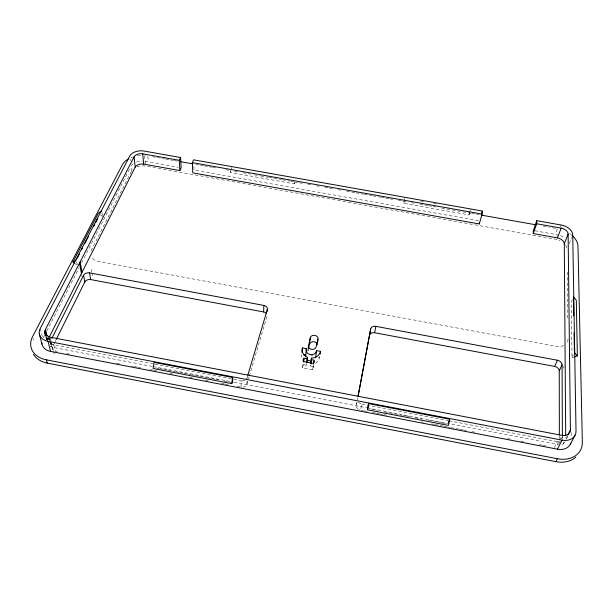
<?xml version="1.0" encoding="UTF-8"?>
<svg xmlns="http://www.w3.org/2000/svg" width="613" height="613" viewBox="0 0 613 613"><rect width="100%" height="100%" fill="white"/><g stroke="black" fill="none" stroke-linecap="round" stroke-linejoin="round"><path stroke-width="0.46" stroke-dasharray="3.06 2.3" d="M241.047 387.148L241.108 380.803L154.928 364.222M242.947 387.201A4.858 3.954 -1.1 0 0 246.924 384.19L247.039 377.846L247.575 376.022M230.611 170.721L230.626 172.537L294.171 183.839L294.286 182.03M301.803 354.337L301.55 357.287L302.684 360.383M313.741 364.735L312.76 369.854L302.607 367.915L303.22 361.555M302.607 367.915L303.596 362.804M307.841 351.073L308.025 349.249M303.42 364.628L306.485 365.21L306.669 363.386M313.542 366.551L310.477 365.969L310.668 364.153M312.76 369.854L313.458 363.501M315.588 363.356L318.645 360.528L319.986 355.923M230.626 172.537L230.909 170.881M231.055 170.054L231.492 167.564M294.171 183.839L294.462 182.168M357.946 408.971A4.889 4.03 12 0 1 356.429 405.254L356.904 402.595M469.466 213.148L468.991 214.91L403.875 203.34L404.182 201.662M404.335 200.826L404.802 198.313M356.429 405.254L357.302 400.595M357.471 399.661L357.823 397.799M358.436 402.143A4.935 4.046 11.9 0 0 361.655 403.975L360.498 410.158L363.302 410.702M468.991 214.91L469.627 211.546M403.875 203.34L404.212 201.562M310.477 365.969L311.151 364.49M306.485 365.21L306.546 363.616M307.964 351.111L308.393 349.341M469.704 212.267L470.416 209.623M246.924 384.19L249.07 376.934M249.338 376.022L267.023 316.124A4.536 3.463 1.7 0 0 267.061 314.776M556.236 231.837L557.455 228.634L549.915 227.293M556.88 236.273L557.455 234.779L533.341 230.488M560.497 226.795L561.171 225.017M569.201 243.729L571.668 237.537M48.841 337.916L47.645 340.43L46.948 337.663M572.366 299.527L571.255 302.109L572.036 357.663L573.814 357.08M563.025 368.321L564.09 366.007M572.036 357.663L574.006 353.44M54.71 342.506L52.588 346.766A5.004 3.693 -13.4 0 0 54.503 351.088M55.132 341.648L56.404 339.096M554.428 447.567L557.416 441.644A5.226 3.977 28 0 0 560.19 441.467M367.547 407.898L557.424 444.463L562.021 435.383M91.023 250.732L131.994 170.245A11.241 7.264 -3.1 0 1 132.722 169.395M558.933 443.789L561.033 439.659M561.447 438.839L562.703 436.364M43.278 337.771L44.58 335.219M46.764 330.951L79.023 267.858M81.644 262.747L130.033 168.108M567.431 435.743L565.722 439.054L565.707 437.146M566.389 439.13L568.098 435.828M562.657 444.977L564.412 441.59M565.109 441.605L563.316 443.536L561.6 444.318M557.424 444.463L558.512 444.609M420.625 201.118L423.414 201.616M433.652 203.432L436.441 203.922M152.537 156.706L156.307 157.372M157.242 157.541L164.782 158.882M165.717 159.051L169.487 159.717M170.429 159.886L173.257 160.384M174.192 160.552L177.962 161.219M195.853 164.399L199.623 165.073M200.558 165.234L203.386 165.74M204.328 165.908L208.098 166.575M209.033 166.744L211.86 167.242M212.803 167.41L215.63 167.916M225.99 169.755L228.81 170.253M234.465 171.257L237.285 171.763M242.94 172.766L250.472 174.1M254.234 174.774L259.889 175.778M260.832 175.946L268.364 177.28M269.306 177.448L273.069 178.115M274.011 178.283L281.543 179.624M282.486 179.793L290.018 181.126M290.96 181.295L293.788 181.8M294.73 181.961L298.493 182.636M299.435 182.804L302.263 183.302M307.91 184.306L310.737 184.812M316.385 185.816L319.212 186.314M324.859 187.317L328.629 187.984M329.572 188.153L332.392 188.658M338.047 189.662L340.866 190.16M346.521 191.164L354.996 192.674M355.938 192.834L363.471 194.175M364.413 194.344L371.945 195.685M372.888 195.846L380.42 197.187M381.363 197.355L385.125 198.022M386.067 198.191L388.895 198.689M389.837 198.857L392.657 199.363M398.312 200.367L402.074 201.033M403.017 201.202L405.844 201.7M411.492 202.704L414.319 203.209M419.966 204.213L423.736 204.88M424.679 205.049L427.499 205.547M428.441 205.715L432.211 206.389M433.153 206.55L435.981 207.056M441.628 208.06L467.052 212.573M467.995 212.742L470.822 213.247M471.757 213.416L475.527 214.083M476.47 214.251L479.297 214.749M543.325 226.128L548.98 227.132M145.097 161.357L178.375 167.28M478.592 220.741L194.014 170.069L193.846 166.345M137.051 166.774A11.241 7.264 -3.1 0 1 145.557 166.085L555.746 239.262A11.647 7.647 18.1 0 1 560.044 240.618M318.178 357.448L319.771 357.747M51.009 343.035A5.05 3.701 -13.2 0 0 53.752 344.751L153.986 364.038M361.655 403.975L447.827 420.556M448.762 420.74L557.416 441.644M152.285 366.451L52.641 347.264L49.906 346.222M153.219 366.635L230.304 381.478M234.059 382.198L366.605 407.722M156.599 368.038L159.418 368.582M160.353 368.765L163.173 369.31M164.115 369.486L166.928 370.03M167.87 370.214L175.387 371.662M176.322 371.838L179.142 372.382M180.076 372.566L182.896 373.102M183.839 373.286L187.593 374.007M188.536 374.191L191.348 374.735M192.29 374.911L195.11 375.455M196.045 375.639L198.865 376.183M199.807 376.359L203.562 377.087M204.504 377.263L207.317 377.807M208.259 377.991L211.079 378.535M212.014 378.711L214.834 379.255M215.776 379.439L218.588 379.983M224.228 381.064L230.802 382.328M371.386 409.407L377.93 410.672M384.466 411.928L393.814 413.729M394.749 413.905L402.22 415.346M403.155 415.53L405.959 416.066M406.894 416.242L409.691 416.786M415.3 417.867L421.836 419.123M428.38 420.388L437.72 422.181M438.655 422.365L441.46 422.901M442.394 423.085L446.126 423.805M57.247 351.693L55.369 351.333L53.752 344.751M66.625 353.502L69.438 354.046M116.324 363.088L121.014 363.992M131.328 365.984L133.205 366.344M134.14 366.528L136.952 367.072M137.894 367.248L140.706 367.792M150.085 369.601L152.898 370.145M153.832 370.321L156.644 370.865M169.778 373.401L172.59 373.945M189.471 377.194L192.283 377.738M205.409 380.275L208.228 380.811M221.354 383.347L224.166 383.891M225.101 384.067L227.921 384.612M237.292 386.42L240.112 386.964M364.245 410.886L367.057 411.423M372.673 412.511L375.485 413.055M376.42 413.231L379.232 413.775M380.167 413.959L382.979 414.495M383.914 414.679L386.726 415.223M421.392 421.905L423.269 422.265M431.698 423.897L434.51 424.434M435.445 424.617L439.192 425.338M440.126 425.522L442.938 426.066M443.873 426.242L446.685 426.786M447.628 426.962L450.432 427.506M451.375 427.69L455.122 428.41M456.057 428.594L458.869 429.131M459.804 429.315L462.616 429.859M463.551 430.035L466.363 430.579M471.987 431.667L474.791 432.203M507.587 438.533L510.391 439.069M520.698 441.061L526.322 442.142M539.44 444.67L542.252 445.214M543.187 445.398L545.999 445.942M75.161 263.736L76.633 264.893M100.486 214.834L102.532 216.55M33.01 338.315L33.462 339.977M40.228 328.491L42.366 336.782M46.465 336.813L47.393 340.483M46.519 337.571L47.216 340.33M46.197 337.05L46.917 340.238M45.837 336.307L46.542 339.204M45.822 336.805L46.519 339.564M47.829 337.962L48.289 339.801M47.523 337.771L47.983 339.617M47.324 338.345L47.783 340.184M50.917 343.188L52.35 348.958M49.369 337.847L50.051 340.598M50.281 341.518L51.653 347.019M48.994 337.702L49.676 340.453M49.906 341.372L51.277 346.874M48.55 336.729L49.461 340.391M49.691 341.311L51.071 346.82M50.143 337.181L51.055 340.851M51.277 341.763L53.4 350.536M53.584 351.349L54.151 353.801M76.656 261.797L77.368 265.475M81.552 274.141L82.027 276.662M91.276 269.337L91.72 271.858M91.866 272.693L92.456 276.057M101.973 212.857L102.394 215.623M130.056 158.89L130.27 160.767M131.443 171.142L130.906 166.399A11.302 7.264 -3 0 1 133.082 163.878M144.553 155.74L145.557 166.085M148.147 159.25L147.825 155.871A20.352 13.08 -3 0 0 145.289 155.533M571.17 432.487L571.224 437.253M567.301 272.049L567.791 319.894M562.382 436.494L562.389 438.41A5.226 3.977 28 0 1 562.297 439.207M559.355 435.759L559.362 440.525M567.99 339.027A12.888 9.157 21.9 0 1 565.937 343.954M563.799 345.441A12.888 9.157 21.9 0 1 555.531 346.299L98.486 261.383A12.436 8.62 -7.1 0 1 91.429 257.337M565.508 244.886A11.647 7.647 18.1 0 1 566.956 248.035M130.983 157.664A20.352 13.08 -3 0 1 132.515 157.074M137.473 155.817A20.352 13.08 -3 0 1 141.818 155.418M569.784 233.676A21.087 13.77 18 0 1 571.799 235.231M560.374 235.561A11.716 7.647 18 0 1 564.335 237.606M136.546 162.039A11.302 7.264 -3 0 1 142.224 161.096M312.837 355.686A3.885 3.08 5.9 0 1 310.829 355.724M359.57 409.905A4.889 4.03 12 0 1 358.705 409.499M247.039 377.846A4.904 3.969 -1 0 1 246.725 378.581M244.825 380.313A4.904 3.969 -1 0 1 241.108 380.803M50.687 340.905A5.05 3.701 -13.2 0 1 50.956 340.169"/><path stroke-width="0.92" d="M565.699 435.238L564.282 243.805A7.027 4.59 18 0 0 557.447 237.882L533.256 233.568L536.704 223.783L536.773 220.695L561.171 225.017A11.846 7.655 17.8 0 1 572.734 234.879L576.028 431.031A14.712 11.111 27.5 0 1 562.037 440.134L557.424 449.176L50.572 351.425A14.015 10.291 -13.2 0 1 41.822 342.728M533.256 233.568L533.341 230.488L536.773 220.695M266.433 313.504A4.536 3.463 1.7 0 0 263.605 311.94L263.851 305.42L89.513 272.877A4.659 3.287 -8.6 0 0 83.567 275.275L51.814 338.46M267.214 311.473L267.299 309.611A4.575 3.471 1.8 0 0 263.851 305.42M45.354 334.966L44.826 331.962L45.439 329.488L134.078 156.851A6.858 4.352 -2.8 0 1 142.706 153.825L179.272 160.315L180.551 157.518L144.101 151.059A11.432 7.256 -2.8 0 0 129.734 156.077L40.228 328.491A14.206 10.337 -12.8 0 0 48.036 341.349L50.572 351.425M536.704 223.783L561.179 228.128A7.111 4.59 17.8 0 1 568.121 234.059L570.412 429.951C570.55 434.196 565.661 436.356 562.021 435.383L50.143 337.181L46.182 335.25L44.887 333.127M305.657 356.482L306.393 348.697L302.393 347.946L301.971 352.513M306.393 348.697C304.293 355.233 315.695 357.134 316.507 350.613L320.522 351.372L320.201 354.107M302.393 347.946C301.228 351.893 303.696 356.046 307.488 357.341L306.944 362.796M482.086 214.083L482.347 211.041L193.555 159.824L192.321 162.637L192.796 172.874L479.274 223.944L482.086 214.083L192.321 162.637M479.274 223.944L479.404 222.427M303.68 361.892L304.033 358.26L307.128 358.843L306.761 362.482M308.117 348.337L310.347 337.633A3.893 3.042 6 0 1 314.875 335.395A3.893 3.042 6 0 1 317.978 339.073L317.565 342.736M308.615 348.46L310.347 337.633M310.76 363.241L311.511 358.099C315.626 358.253 319.664 355.517 320.522 351.372M310.929 363.555L311.12 361.739M311.312 359.923L311.511 358.099M313.94 362.919L314.147 361.103M315.795 356.996L316.507 350.613M367.509 409.813L368.651 403.63L449.613 419.192L448.432 425.399L367.509 409.813L368.651 403.63M231.584 383.623L232.664 377.485L154.131 362.39L153.081 368.497L231.584 383.623L232.679 382.696L232.664 377.485M358.176 395.937L370.681 328.959A4.605 3.532 10.9 0 1 375.846 326.346L557.424 360.237A4.827 3.502 23.4 0 1 562.067 364.727L562.382 435.536M358.069 396.251L370.681 328.959M369.524 335.349A4.567 3.525 11 0 1 374.643 332.736L375.846 326.346M317.978 339.073L316.078 347.042A3.923 3.088 5.9 0 1 311.504 349.341A3.923 3.088 5.9 0 1 308.385 345.594M307.128 358.843L307.488 357.341M304.033 358.26L303.22 361.555L313.458 363.501L314.247 360.199L311.151 359.609M481.58 213.73L482.347 211.041M247.851 375.11L267.299 309.611M448.532 422.503L449.613 419.192M557.447 237.882L561.179 228.128M564.282 243.805L568.121 234.059M559.355 434.801L559.248 370.903A4.789 3.494 23.6 0 0 554.658 366.421L557.424 360.237M49.27 337.066L135.197 167.165A6.781 4.36 -3 0 1 143.726 164.123L179.893 170.575L181.149 167.778L180.551 157.518M559.248 370.903L562.067 364.727M56.404 339.096L84.824 281.988L83.567 275.275M567.853 434.916L570.412 429.951M33.485 354.375C36.428 359.241 41.807 362.045 47.247 363.118L555.899 461.673L557.424 458.739A26.121 19.892 28 0 0 582.35 442.249L577.975 246.25A21.087 13.77 18 0 0 572.419 235.775M77.177 258.265L79.368 254.05M81.552 249.828L82.433 248.142M84.617 243.92L88.556 236.327M93.812 226.197L94.686 224.511M95.559 222.826L97.751 218.603M74.434 263.161L72.962 262.004L98.44 213.117L101.689 211.01M570.259 444.387L575.032 435.322M575.814 457.114C570.504 461.964 562.757 462.991 555.899 461.673M72.962 262.004L76.303 259.958M574.703 356.789L577.369 355.908L576.297 300.255L573.484 296.945L573.791 315.81M310.875 361.126L307.274 360.023M180.789 161.725L193.026 163.901M481.174 215.086L535.793 224.787M84.824 281.988A4.62 3.28 -8.8 0 1 90.716 279.589L263.605 311.94M374.643 332.736L554.658 366.421M303.389 354.643L305.772 355.096M48.036 341.349L562.037 440.134M128.155 159.089A20.352 13.08 -3 0 0 122.332 164.866L32.558 336.652A25.233 18.528 -13.2 0 0 46.389 359.839L557.424 458.739M574.404 352.59L577.369 355.908M39.316 333.962L41.952 344.077M46.389 359.839L47.247 363.118M44.887 331.135L46.052 335.732M44.826 331.962L45.523 334.721M44.91 332.775L45.6 335.388M45.439 329.488L47.055 335.932M45.094 330.307L46.488 335.824M79.445 263.008L81.391 273.306M80.119 261.996L82.058 272.287M89.513 272.877L90.716 279.589M134.078 156.851L135.197 167.165M142.706 153.825L143.726 164.123M179.272 160.315L179.893 170.575M574.075 332.782L574.389 351.647M570.826 443.046A14.513 11.049 28 0 1 557.424 449.176M309.695 344.054A3.854 3.034 6 0 1 313.687 341.748A3.854 3.034 6 0 1 317.312 344.69"/></g></svg>
